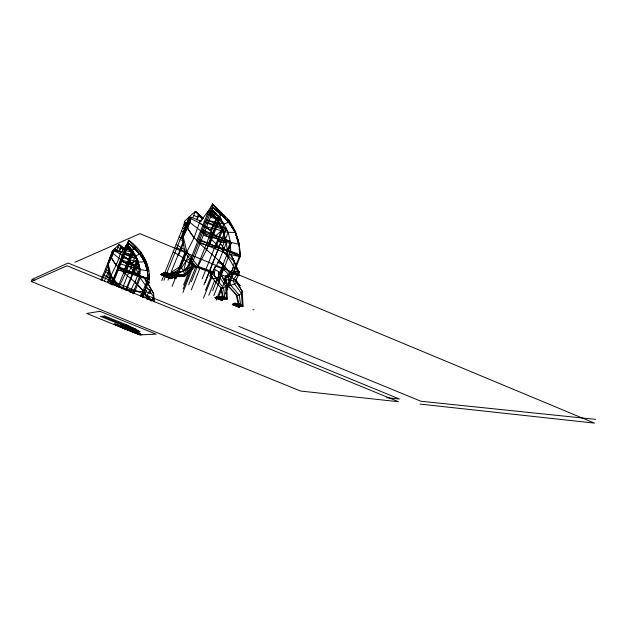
<?xml version="1.0" encoding="UTF-8"?>
<svg xmlns="http://www.w3.org/2000/svg" width="627" height="627" viewBox="0 0 627 627"><rect width="100%" height="100%" fill="white"/><g stroke="black" fill="none" stroke-linecap="round" stroke-linejoin="round"><path stroke-width="0.94" d="M170.348 278.451L176.477 276.578L184.887 275.927L183.57 271.178L180.388 266.185L184.746 257.391M154.046 302.002L153.56 293.389L144.908 277.941M218.063 283.232L230.697 251.262L230.454 242.234L228.173 232.311L223.847 224.152L211.902 213.619L212.577 210.021L212.616 203.885L229.411 220.618L235.666 232.123L239.279 245.243L240.149 256.655L225.454 293.883M212.577 210.021L219.184 216.644L221.339 215.069L221.496 212.733L219.724 211.981M221.096 298.554L222.624 298.131L221.88 300.208L215.069 297.621L218 296.602L219.771 297.018L219.591 297.88L220.085 297.049L222.146 298.538L222.624 298.131L221.37 297.339L220.422 298.264M213.799 295.591L219.591 280.92L210.688 272.345L195.812 266.82L185.051 252.516L182.112 237.045L184.479 229.216L187.567 228.032L189.816 222.389L191.023 217.216L201.149 221.307M237.696 305.028L238.644 304.095L239.922 304.902L239.185 306.995L232.319 304.393L234.161 304.001M226.269 298.867L224.685 298.624L221.88 300.208L220.571 299.643L220.837 297.974L220.085 297.049M183.719 276.601L212.616 203.885L208.767 210.343L216.613 218.149L222.812 229.545L226.394 242.531L219.184 260.699L212.796 271.875L198.014 266.256L186.846 251.96L183.202 236.645L191.023 217.216L189.926 217.679L188.594 219.748L184.479 229.216L186.736 223.565L189.816 222.389C206.126 235.313 224.004 247.297 233.589 266.506L230.658 273.889L227.875 277.526L230.705 273.819L233.589 266.506L234.192 261.388L231.128 254.421M226.629 298.311L225.657 286.124L219.45 277.071L218.439 274.211L218.737 271.734L215.32 269.657L214.042 273.482L215.712 278.341L223.541 287.911L224.897 297.394L227.405 298.977L226.457 283.992L220.351 273.364L218.737 271.734M219.818 279.039L219.591 280.92L218.682 278.247M241.74 305.365L239.185 306.995L234.13 304.847L234.224 304.158L237.445 304.722L239.381 306.164L240.439 304.604L242.437 305.749L238.793 306.948M234.083 305.333L236.026 305.561L237.445 304.722L237.57 303.836L234.686 303.358L234.294 304.017L233.268 304.048L232.836 304.691L234.13 304.847L236.45 303.492L237.445 304.722L237.1 306.031L235.149 305.796M203.195 218.157L195.397 211.33L184.557 221.268L184.095 224.607L185.6 227.123M219.066 299.471L220.571 299.643L216.84 298.06L217.937 296.657L219.152 296.72L220.767 298.813L222.076 299.377L223.134 297.841L224.897 297.707L226.198 298.711L223.91 298.233L224.897 297.707L222.13 296.046L221.37 297.339L221.825 299.353L222.146 298.538L221.503 300.168L225.132 298.977L221.684 299.792M216.072 298.178L217.577 298.342L217.937 296.657L216.025 297.974L215.069 297.621L217.028 297.253L217.412 296.602L220.265 297.073L219.795 299.244L217.906 299.032M111.496 254.076L111.849 251.545L119.185 244.397L124.326 248.848M149.963 293.24L150.409 293.303L150.848 290.356L147.063 288.553M141.804 294.902C144.798 290.967 147.768 285.528 146.185 280.52L149.375 282.221L148.317 284.877M238.033 275.747L238.793 275.794L239.381 271.859L233.589 266.506M222.679 263.364L223.533 265.064C222.609 267.823 222.922 275.41 218.439 274.211M132.516 292.919L129.374 290.709L118.142 286.578L109.984 275.896L107.687 264.335L111.355 254.147L114.192 249.546L120.58 251.882C118.464 262.893 111.708 272.275 108.095 282.777M113.581 249.805L107.687 264.335L108.299 264.108L111.379 257.728L114.192 249.546L108.299 264.108L110.987 275.582L119.381 286.265L130.549 290.442L143.998 291.939L145.198 293.303M142.345 297.331L149.492 279.438C150.01 263.591 141.232 249.538 128.849 240.227L127.14 247.947L135.393 255.949L138.285 262.078L139.719 269.477L139.735 276.17L132.846 293.389M233.158 304.73L233.416 304.064L232.319 304.393L233.291 304.746L234.42 303.335L236.371 303.703M235.932 303.429L232.719 304.44L233.675 304.793L235.07 303.405L236.45 303.492L236.026 305.561M234.294 304.017L234.271 303.311L233.009 304.714M233.957 304.824L234.224 304.158L233.119 304.487L233.675 304.793L234.678 304.056L234.686 303.358L234.42 304.024L235.07 303.405L236.45 303.492L235.65 305.521L234.569 305.09L235.227 303.421L233.291 304.746L232.719 304.44L233.808 304.111L233.55 304.777M216.84 298.57L218.729 298.781L219.152 296.72L215.453 297.668L216.025 297.974L217.161 296.571L218.188 296.618M217.028 297.253L217.013 296.555L215.586 297.927L216.84 298.06L219.152 296.72L218.839 297.527L220.14 297.943L219.325 299.189L217.279 298.311M216.025 297.974L216.417 297.323L217.404 297.292L217.538 296.61L218.658 296.665M240.321 304.871L238.911 303.977L237.045 295.482L226.574 284.243L224.881 279.368L226.081 275.504L227.225 275.284L230.462 276.601L235.486 280.308L242.179 291.14L243.088 306.203L242.32 305.537L241.387 293.279L234.592 284.047L233.26 281.092L233.887 278.686L236.841 274.955L237.696 270.817L230.673 273.858C218.604 256.372 197.866 246.803 187.567 228.032L190.906 218.784L199.402 222.891L211.362 230.72M146.749 298.781L146.028 297.316L146.506 295.513L148.811 292.699L149.461 289.596M224.709 298.577L224.897 297.707L222.436 297.606L223.212 296.602L220.798 298.303M185.498 252.085L183.821 259.821L190.373 263.387L194.903 266.718L184.887 275.927L178.828 276.06L174.729 275.175L193.994 265.793L193.978 263.873M108.557 282.855L110.689 275.449M170.967 275.504L169.502 274.892L168.263 273.396L166.398 272.831L164.431 272.761L160.802 274.485L170.019 278.506L171.32 278.302L172.033 275.755L173.42 274.54L184.894 274.595L193.994 265.793L194.676 266.546M168.263 273.396L169.502 274.892L172.872 275.12L172.033 275.755L169.831 274.838L168.694 273.317L166.664 272.784L164.752 272.706L164.219 273.78L162.777 273.913L162.244 274.994L161.123 274.43L164.752 272.706L166.821 272.761L169.525 276.099L171.727 277.016L172.033 275.755L172.872 275.12L171.571 273.999L169.431 275.676M150.135 291.876L153.497 296.571L151.789 300.85L147.611 296.022L151.781 300.842L152.204 299.063M169.752 275.621L173.726 272.643L183.57 271.178L186.148 260.91L188.155 255.855M110.658 283.812L112.452 278.725M164.243 276.193L165.849 275.927L166.664 272.784M162.44 273.975L163.529 273.905L164.094 272.823C168.412 273.262 163.012 272.008 162.44 273.975L161.876 275.057L162.942 274.869L163.216 273.834L164.877 272.682L164.07 275.284L162.793 275.496M223.141 250.722L223.917 247.963M188.688 284.76L195.812 266.82L198.014 266.256L206.589 249.695L210.923 238.793L212.702 232.641M176.077 275.731L176.469 274.375L172.213 271.867L171.257 274.046L172.488 275.182L173.138 274.587M140.989 294.416L140.448 295.866L142.893 296.837L143.889 293.961L146.107 291.79L146.585 290.176M144.476 290.325L143.998 291.939L144.32 293.836L144.03 291.884C134.523 279.148 118.871 272 111.379 257.728L113.989 250.776L120.259 253.88L128.065 258.975M169.486 275.668L171.477 274.015L172.488 275.182L171.571 273.999L172.213 271.867L180.388 266.185M162.565 273.952L162.244 274.994L160.802 274.485L162.565 273.952L162.142 275.01M196.925 219.975L198.516 214.865L195.397 211.33L193.014 217.31M217.561 262.039L223.533 265.064L220.539 274.218L225.845 276.664M230.266 272.831L227.225 275.284L224.881 279.368L235.493 281.264L236.567 282.315L234.592 284.047L230.838 285.332L227.515 285.41L230.462 276.601L233.299 273.733L238.793 275.794M235.493 281.264L236.497 278.388M129.86 292.182L135.565 280.528M111.073 284.501L128.849 240.227L126.654 244.749L132.556 250.557L118.111 286.57L119.381 286.265L126.074 272.212M116.661 263.528L116.026 265.229L111.387 257.728L109.654 258.395L112.688 251.317L113.989 250.776M119.091 252.14L120.956 247.312L119.185 244.397L116.81 250.314L120.204 251.717M205.491 290.403L212.796 271.875L195.812 266.82M215.759 297.943L216.158 297.3L215.9 297.958M216.15 297.99L216.417 297.323M216.276 298.005L217.538 296.61L215.586 297.927M216.527 298.029L216.793 297.37L219.042 297.551L218.361 298.742L220.14 297.943L218.729 298.781M216.511 298.225L217.161 296.571M217.279 297.276L217.538 296.61M216.213 300.176L216.926 298.366M217.64 296.555L220.853 288.42M224.066 280.285L225.853 275.762M217.53 297.3L217.788 296.642L218.972 296.704M217.671 297.316L217.937 296.657M218.784 296.438L224.537 281.891L226.206 279.697L224.537 281.891M235.533 254.719L236.214 252.994M219.826 297.911L220.163 297.057M226.057 290.27L239.945 255.079C240.454 234.443 228.377 218.933 212.694 207.098C224.701 217.036 236.575 228.236 239.177 244.452L203.273 235.344M226.574 284.243L237.045 295.482L239.255 295.082L241.387 293.279L242.179 291.14L235.58 281.147L236.638 278.459M233.416 304.761L233.683 304.095L234.678 304.056M234.012 303.977L234.271 303.311L235.446 303.374L235.125 304.189M233.769 304.996L234.42 303.335M234.357 304.542L234.811 303.374M234.937 304.166L235.258 303.35L237.053 303.781M236.708 306.289L237.03 305.474M238.338 306.039L238.017 306.854L242.437 305.749M236.261 303.468L239.443 305.31L239.114 306.133M182.919 292.448L192.669 267.901M191.337 281.852L216.613 218.149L207.913 211.487L216.237 218.925L222.812 229.545L225.555 240.658M207.803 245.329L218.941 217.248L212.71 211.597L183.625 284.885M209.206 243.699L219.615 217.467M191.321 289.893L199.95 268.152M209.81 244.13L220.469 217.263M202.192 278.788L223.847 224.152L229.082 222.029L229.411 220.618L227.585 219.207M215.194 248.786L222.812 229.545L227.577 230.493M203.924 284.971L226.402 228.22L206.307 219.748M205.107 282.542L226.245 229.176L206.792 222.154M221.605 248.903L228.173 232.311L235.282 232.437L239.279 245.243L238.801 245.141L236.74 237.649M203.524 298.107L211.989 276.703M208.815 295.293L214.802 280.144M227.24 250.361L230.454 242.234M228.04 250.753L231.222 242.704M227.977 251.56L231.049 243.793M212.678 290.693L227.256 253.833C227.335 237.578 220.242 221.739 208.767 210.343L199.402 222.891L193.986 237.986L186.846 251.96L176.328 278.396M223.533 265.064L220.61 272.463L220.383 274.344L221.441 275.355L219.45 277.071L215.712 278.341L212.428 278.427L209.865 272.439L210.743 272.22L212.428 278.427L209.865 272.439M162.354 274.971L162.777 273.913L161.123 274.43L170.669 278.404M162.464 274.955L162.879 273.897L162.565 274.94L161.123 274.43M162.801 274.9L163.216 273.834L164.595 273.717L168.334 274.65L167.652 276.679L166.03 276.938M163.796 273.858L164.219 272.8L163.906 273.834L164.431 272.761L166.398 272.831M163.482 275.378L163.804 274.587M164.008 273.819L164.54 272.745L164.219 273.78L161.452 274.375L162.565 274.94L163.216 273.834L161.452 274.375L162.738 274.908M164.329 273.764L164.752 272.706M161.782 280.582L163.929 275.19M164.454 273.74L184.832 222.757L186.595 225.791M163.929 280.285L165.724 275.77M166.806 273.058L189.127 217.044L190.451 218.361M167.95 280.238L169.031 277.518M169.76 275.7L183.484 241.23M178.648 255.056L183.241 243.527M197.027 218.596L198.516 214.865L203.454 218.658M174.596 278.796L185.051 252.516L186.846 251.96M172.096 286.374L175.991 276.585M179.886 266.796L185.592 252.462M185.647 275.363L212.694 207.302L229.082 221.997L235.282 232.437L229.082 221.997L212.694 207.302M183.178 288.945L190.663 270.104M206.589 249.695L210.923 238.793M125.878 270.441L133.441 251.576L125.917 248.801M126.262 269.853L133.371 252.117M125.408 274.015L130.165 261.279L135.996 268.278M122.085 289.141L135.393 255.949L140.182 254.053L141.451 252.634L128.707 240.525M131.458 273.419L137.219 259.045L132.556 250.557L126.074 245.58C134.499 251.505 139.413 261.381 140.119 271.546M125.792 289.98L137.705 260.229M126.207 290.709L138.191 260.769M133.379 274.336L138.285 262.078L144.672 261.796L146.146 261.177L148.85 270.942L139.719 269.477L120.674 264.053M137.101 275.747L139.907 268.732L136.913 259.335L132.305 251.121L126.654 244.749L120.259 253.88L128.488 259.688L132.007 263.959L136.913 259.335L139.382 267.768M137.313 275.472L139.719 269.477M145.229 293.264L134.962 282.174L137.65 275.457M139.233 275.394L140.229 272.902M133.794 294.032L140.542 277.165L149.492 279.438L148.952 274.673M140.761 296.602L147.941 278.623C148.677 263.763 139.578 251.451 128.261 242.892C137.007 250.377 145.746 258.692 147.455 270.731L147.337 270.762C145.652 258.818 137.219 250.228 128.229 243.057L111.528 284.65M212.961 271.585L215.037 266.397M101.01 280.151L112.061 252.673M102.076 280.535L108.118 265.511M114.388 249.93L114.96 248.496L117.625 251.059M104.364 281.272L109.02 269.696M107.57 277.056L109.474 272.322M119.193 251.686L120.956 247.312L123.919 249.225M107.46 282.166L109.984 275.896L110.987 275.582M112.194 285.175L127.743 246.442L132.054 250.745L135.393 255.949L125.071 253.096M123.715 271.538L132.054 250.745M139.053 276.264L146.216 286.406L144.006 291.916L134.97 282.15M151.781 300.842L153.497 296.571M189.926 217.679L182.112 237.045L183.202 236.645L187.583 228.009M31.35 281.499L67.026 265.77L398.521 401.735L300.552 391.036L31.35 281.499L32.236 279.321L68.139 263.05L399.391 399.023L386.741 397.714M110.219 281.931L109.419 281.257L110.83 277.824M128.488 259.688L132.556 250.557L125.494 247.634M224.074 266.334L222.93 268.85L228.259 274.03M235.58 281.147L237.68 276.515M127.642 245.282L132.226 250.298L134.531 248.856L135.51 246.779L135.064 246.677M163.827 275.324L165.536 275.982L166.492 274.015M186.736 223.565L188.594 219.748L190.906 218.784M204.245 221.723L222.812 229.545L215.061 236.387L210.429 230.65L216.613 218.149L221.355 219.066M239.185 306.995L240.439 304.604L239.02 304.142L238.08 305.075M221.88 300.208L223.134 297.841L224.685 298.624L221.503 300.168M234.271 303.311L233.315 304.941L234.874 305.122L234.96 304.087M221.394 298.46L222.13 296.046L221.731 297.378L223.134 297.841L222.13 298.577M161.452 274.375L171.32 278.302L173.42 274.54L177.057 276.491L179.126 276.382M236.771 305.443L236.324 306.242L237.876 306.423L238.127 304.746L237.374 303.813M237.633 306.815L238.08 306.007M219.607 297.002L219.121 297.833L219.293 296.963L218 296.602M217.404 297.292L217.788 296.642M233.291 304.746L233.808 304.111M233.675 304.793L234.067 304.142M110.133 283.553L111.097 282.095L113.605 280.582M171.727 277.016L173.42 274.54L171.571 273.999M234.725 304.142L235.258 303.35M171.963 276.413L172.872 275.12L171.006 275.645M194.903 266.718L195.938 265.245M220.767 298.813L220.195 299.596L219.325 299.189M188.97 262.564L191.164 259.743M113.213 283.341L114.812 281.288M236.841 274.955L239.381 271.859M146.107 291.79L148.811 292.699L150.848 290.356L150.409 290.387M183.57 271.178L190.373 263.387M184.887 275.927L193.994 265.793M239.02 304.142L239.922 304.902L239.428 305.349L240.439 304.604L239.083 304.456M147.11 299.518L148.701 298.193L147.839 296.704L142.313 293.295M232.029 275.512L219.199 260.66L232.029 275.512L237.696 270.817L238.636 271.946L233.15 258.747M237.782 305.035L238.911 304.126L239.671 304.518M220.508 298.272L221.629 297.37M232.836 304.691L233.84 303.962M162.942 274.869L166.821 272.761M190.028 258.559L186.148 260.91L181.705 267.69L173.726 272.643L172.496 274.265L176.469 274.375L179.424 276.703L177.653 275.77M171.32 278.302L176.038 275.809L170.999 278.349L177.057 276.491L176.477 276.578M170.019 278.506L172.456 277.252M165.849 275.927L168.334 274.65L168.694 273.317L169.831 274.838L169.118 277.385L167.824 277.589M141.804 293.734L142.893 296.837L148.097 297.292M239.6 306.564L241.998 305.396M239.475 304.847L240.102 304.565M237.445 304.722L235.65 305.521L237.484 306.384M74.934 262.282L139.899 233.644L594.467 423.115L420.066 404.086M237.696 270.817L230.658 273.889L232.452 276.146M111.355 254.147L113.079 253.512L128.7 265.824L137.956 274.704M216.597 298.037L215.837 297.707L216.793 297.37L216.401 298.013L215.453 297.668L216.534 297.339L216.401 298.013L215.837 297.707L216.934 297.386M234.224 304.158L233.119 304.487L234.13 304.847M238.385 305.325L239.922 304.902M129.029 290.716L129.554 290.583M178.828 276.06L184.894 274.595M134.319 293.546L130.549 290.442L129.374 290.709L131.443 292.629M210.688 272.345L212.796 271.875M209.214 276.146L211.315 275.7M172.276 274.728L173.42 274.54M223.353 297.95L224.897 297.707M173.789 274.72L176.469 274.375M114.114 324.112L140.691 334.842L124.334 328.728L114.114 324.112L115.266 324.002L127.743 328.485L141.953 334.787L115.266 324.002M121.309 324.825L125.572 324.449L135.456 329.089L139.97 331.879L138.818 331.942L100.202 316.251M126.685 327.012L130.549 326.706L125.094 324.488M124.334 328.728L127.72 328.477L140.158 333.744L137.517 333.862L132.07 331.863L135.456 331.612M132.321 329.3L135.456 329.089L124.311 324.559M136.623 331.04L138.786 330.915L102.06 315.992M223.236 296.759L222.616 296.79L220.383 287.095L221.355 288.31L223.236 296.759L224.897 297.394M225.265 298.468L227.405 298.977M243.088 306.203L240.768 305.576M176.399 275.958L177.911 275.927M120.447 252.297L122.234 252.32M219.677 242.116L226.394 242.531L231.167 243.535M224.474 298.907L226.347 299.024M252.846 309.722L253.951 309.793M120.58 251.882L122.336 251.991M201.432 220.469L199.558 220.32L199.402 222.891L210.429 230.65M595.65 419.377L420.921 401.256L238.856 326.393M216.754 297.222L217.843 297.339M132.595 264.672L135.518 268.223L139.907 268.732L120.282 260.628M214.34 211.385L208.767 210.343L196.58 240.995L227.256 253.833L240.149 256.655L239.248 248.982M220.845 212.608L221.496 212.733M227.554 269.759L222.93 268.85L216.017 266.256M128.519 245.181L126.654 244.749L117.461 267.651L140.542 277.165M210.445 217.287L218.188 219.16M209.144 220.563L223.847 224.152L219.184 216.644M206.604 226.958L228.173 232.311M200.099 243.331L230.697 251.262L239.945 255.079L240.149 256.655L198.563 239.24M126.051 250.667L131.482 252.164M123.166 257.838L138.285 262.078M118.299 269.971L149.492 279.438L142.784 276.672M118.142 286.578L130.549 290.442M215.837 297.707L216.84 298.06M211.072 211.385L216.205 213.227M219.622 214.45L221.339 215.069M209.622 215.03L221.723 219.379M203.077 231.496L230.673 241.489M199.543 240.4L239.945 255.079L238.958 244.491L235.297 232.421L235.666 232.123L232.954 227.922M127.007 246.09L130.353 247.32M132.861 248.245L134.531 248.856M138.496 253.433L140.182 254.053L144.712 261.78L147.29 270.762L147.941 278.623L118.354 267.643M123.793 254.092L137.211 259.045L139.437 267.823L121.011 261.036M145.401 280.731L149.375 282.221M148.811 292.699L150.409 293.303M242.32 305.537L238.268 303.993L236.042 294.243M32.236 279.321L34.932 280.418M104.09 315.718L125.572 324.449M122.383 324.731L139.97 331.879M121.121 259.484L139.696 267.157M118.276 266.561L140.346 275.668M126.38 246.38L130.808 248.214M117.931 247.524L120.478 248.574M124.099 252.054L136.521 257.195M123.237 253.253L137.219 259.045M114.427 250.165L116.99 251.223M182.049 244.836L183.805 245.572M160.802 274.485L162.079 275.018M193.751 215.461L198.132 217.31M202.349 229.725L230.038 241.364M200.326 231.59L226.394 242.531M210.884 208.242L212.655 208.995M209.332 212.138L219.952 216.621M207.239 214.191L216.613 218.149M215.453 297.668L221.127 300.121M215.069 297.621L215.829 297.95M232.719 304.44L238.409 306.901M232.319 304.393L233.079 304.722M105.602 271.765L109.96 273.701M165.536 275.982L168.796 277.432M176.869 247.798L185.318 251.709M180.168 239.53L183.539 241.097M171.477 274.015L172.77 274.65M109.419 281.257L117.845 286.406L114.584 284.642M103.196 274.704L110.673 278.717M105.43 269.163L109.067 271.13M173.24 251.835L184.973 258.826M176.156 244.514L185.521 250.173M179.22 236.834L183.053 239.185M181.556 230.971L183.852 232.398M182.755 227.969L185.043 229.404M223.949 297.206L226.786 299.001M120.752 247.837L122.986 249.695M198.304 215.539L202.505 219.089M119.349 244.663L124.146 248.786M123.864 249.828L120.956 247.312L123.59 249.75M195.679 211.652L203.454 218.439M202.623 218.462L198.516 214.865L202.631 218.698M147.831 297.425L149.696 299.659M117.053 285.74L117.657 286.28M224.192 252.32L234.192 261.388L238.636 271.946M128.229 243.057L140.182 254.053L144.672 261.796L147.29 270.762M114.694 248.754L117.304 251.278M212.365 204.308L225.563 217.224M193.759 265.597L192.622 264.476L192.567 265.629L189.848 260.863M188.735 217.404L190.028 218.698M114.96 248.496L117.461 251.121M117.304 285.841L116.23 284.697L116.167 285.567L113.926 281.586M172.213 271.867L172.809 272.518M189.127 217.044L190.357 218.392M211.518 277.275L221.355 288.31L223.541 287.911L225.657 286.124L226.457 283.992L220.986 275.002M212.663 232.774L220.406 242.163M217.945 239.969L219.097 241.403M235.431 279.908L240.204 285.928L235.54 279.971M146.216 286.406L148.458 289.533M218.941 217.248L223.847 224.152M148.591 298.021L150.551 300.929M114.263 280.927L117.327 285.63M220.187 242.9L224.223 249.146M187.575 228.024L194.002 237.954M190.726 260.213L193.861 265.088M184.557 221.268L186.337 224.372M143.881 277.455L153.56 293.389L154.038 301.799M135.518 268.223L138.261 273.098M132.226 250.298L135.393 255.949M141.122 252.556L145.346 260.244M229.835 222.17L232.061 226.276M230.501 254.546L234.192 261.388M213.078 270.919L214.042 273.482M146.185 280.52L146.781 282.268M222.358 229.944L225.493 240.713M235.446 232.962L236.222 235.776M227.515 285.41L225.798 279.164L227.225 275.284L230.838 285.332L239.255 295.082L240.588 304.612M226.841 250.063L227.256 253.833M99.944 311.321L86.698 313.453L139.531 334.896L156.154 334.183L99.944 311.321"/></g></svg>
